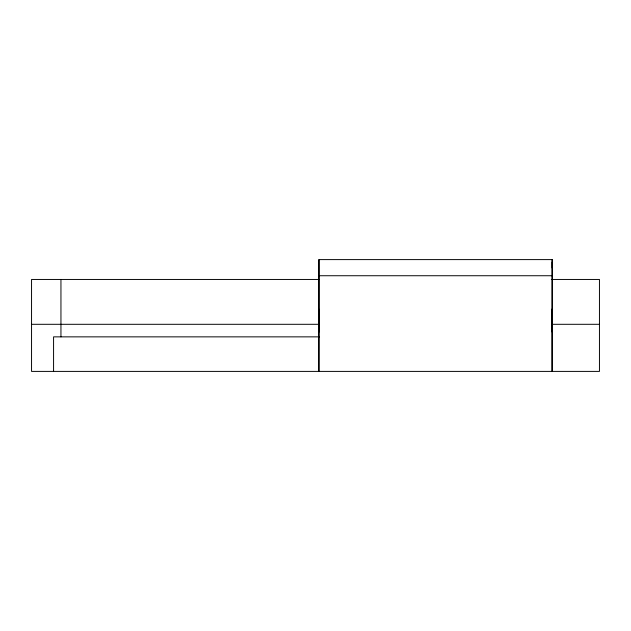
<?xml version="1.0" encoding="UTF-8"?>
<svg xmlns="http://www.w3.org/2000/svg" width="631" height="631" viewBox="0 0 631 631"><rect width="100%" height="100%" fill="white"/><g stroke="black" fill="none" stroke-linecap="round" stroke-linejoin="round"><path stroke-width="0.95" d="M318.947 332.04L318.963 259.601L552.18 259.601L552.164 371.399M552.164 332.04L552.172 262.054M552.18 268.025L552.18 259.601M318.963 259.601L318.978 275.731L552.196 275.731M319.018 279.454L31.55 279.454L31.55 371.399L599.45 371.399L599.45 279.454L551.352 279.454M31.55 324.302L318.876 324.302M552.196 324.302L599.45 324.302M319.389 336.859L53.572 336.859L53.572 371.399M552.078 309.166L552.157 318.805L552.07 309.166M318.939 318.805L318.876 309.166L318.852 371.399M552.07 318.805L552.07 371.399M318.978 275.731L318.947 371.399M60.947 279.454L60.947 336.859"/></g></svg>
